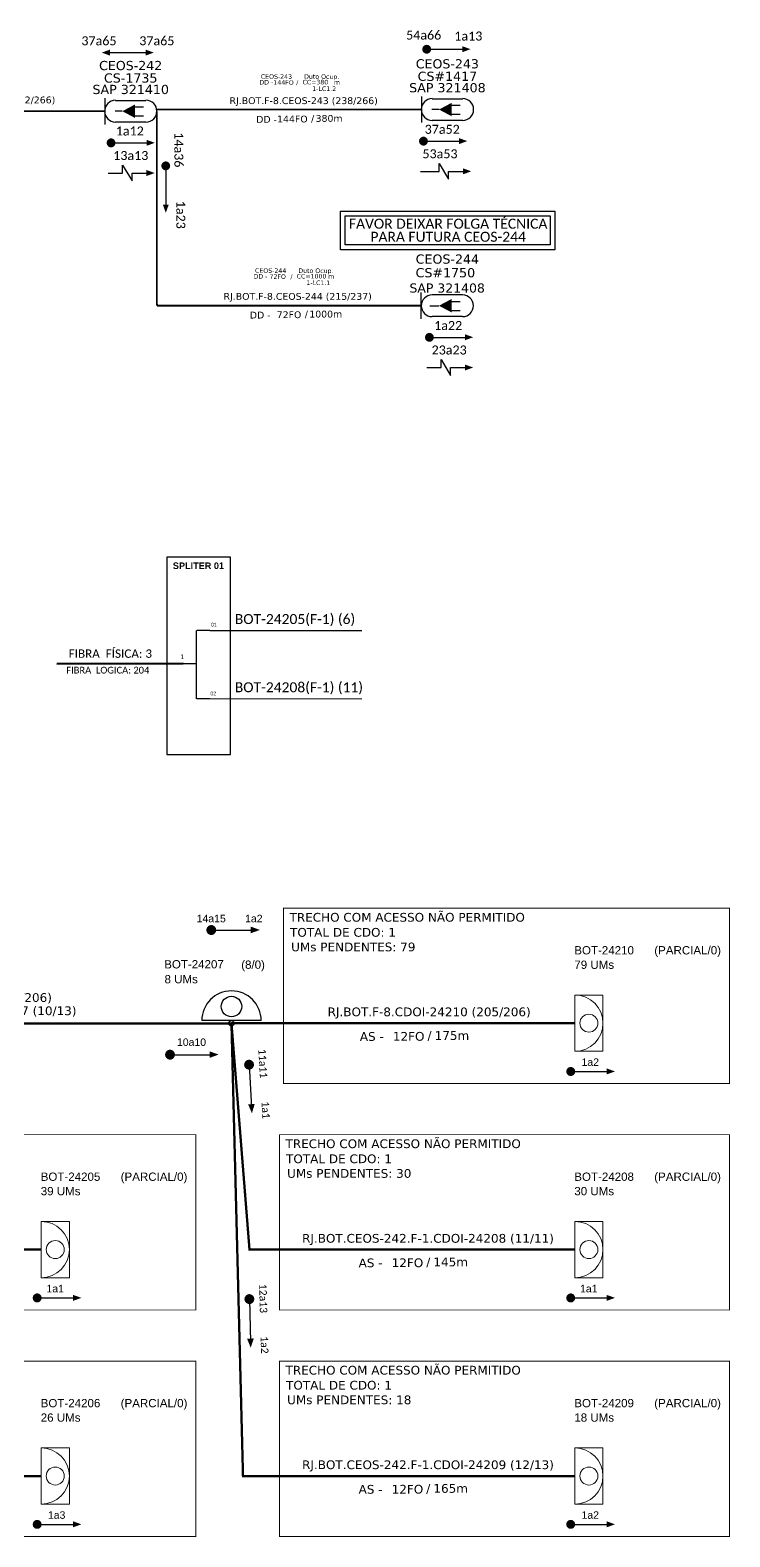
# Model space of a CAD drawing. Header units: millimetres. Extents: x -306105630 to -306105063, y 404252218 to 404252914.
# Drawn here: x -306105217 to -306105062.8, y 404252565.2 to 404252897 of the extents above; entities that cross this region are included whole.
import ezdxf
from ezdxf.enums import TextEntityAlignment as Align

# ---------------------------------------------------------------- set-up
doc = ezdxf.new("R2010")
doc.units = ezdxf.units.MM
for name, color, linetype, lineweight in [("20.0-LEGENDA DOS CDO'S", 1, 'Continuous', 0), ('20.1-CDO_INTERIOR', 1, 'Continuous', 0), ('20.2-CDO_POSTE', 1, 'Continuous', 5), ('40.1-ETIQUETAS', 1, 'Continuous', 20)]:
    doc.layers.add(name, color=color, linetype=linetype, lineweight=lineweight)
for name, color, linetype in [('20.4-CEOS', 1, 'Continuous'), ('20.5-CEO', 1, 'Continuous'), ('CAP a instalar', 1, 'Continuous'), ('label_cabos', 7, 'Continuous'), ('SETA', 7, 'Continuous')]:
    doc.layers.add(name, color=color, linetype=linetype)
doc.styles.add('ARIAL', font='arial.ttf')
doc.styles.add('siredit', font='verdana.ttf')
doc.linetypes.add('FENCELINE1', pattern='A,0.25,-0.1,[133,ltypeshp.shx,S=0.1,R=0,X=-0.1,Y=0],-0.1,1', length=1.45)

# ---------------------------------------------------------------- blocks, each defined once
blk = doc.blocks.new('ETIQUETA_RS5F')
at = {"layer": '40.1-ETIQUETAS', "color": 0, "style": 'siredit'}
blk.add_text('/', height=1.5, dxfattribs=at).set_placement((1.58, -1.95), align=Align.MIDDLE_RIGHT)
for tag, p in [('ETIQUETA_R_SECUNDARIA', (1.21, 2.1)), ('ETIQUETA_R_PRIMARIA', (1.21, 4.1)), ('F_ATIVAS/F_MORTAS', (1.14, -4.24))]:
    blk.add_attdef(tag, text='', height=1.5, dxfattribs=at).set_placement(p, align=Align.MIDDLE_CENTER)
for tag, p in [('TIPO_CABO', (-6.58, -2.12)), ('CAP_CABO', (0.4, -2.09))]:
    blk.add_attdef(tag, text='', height=1.5, dxfattribs=at).set_placement(p, align=Align.MIDDLE_RIGHT)
blk.add_attdef('METROS', text='', height=1.5, dxfattribs=at).set_placement((2.14, -1.95), align=Align.MIDDLE_LEFT)
for tag, p in [('FUSÃO_1', (0.85, -8.39)), ('FUSÃO_2', (0.85, -10.6)), ('FUSÃO_3', (0.85, -12.93)), ('FUSÃO_4', (0.85, -15.14)), ('FUSÃO_5', (0.85, -17.16))]:
    blk.add_attdef(tag, text='', height=1.5, dxfattribs=at).set_placement(p, align=Align.CENTER)
blk = doc.blocks.new('CDOI_INT')
at = {"layer": '20.1-CDO_INTERIOR', "color": 0, "lineweight": 18}
blk.add_lwpolyline([(4.25, -4.25), (4.25, 4.25), (0, 4.25), (0, -4.25)], close=True, dxfattribs=at)
blk.add_circle((2.12, 0), 1.36, dxfattribs=at)
blk.add_arc((0, 0), 4.25, 270, 90, dxfattribs=at)
at = {"layer": "20.0-LEGENDA DOS CDO'S", "color": 0, "style": 'ARIAL'}
for tag, p in [('CDO_N', (-0.08, 10.38)), ('SPLITER_1', (21.18, 10.38)), ('SURVEY', (-0.08, 8.2)), ('SPLITER_2', (21.19, 8.68)), ('SAP', (-0.08, 6.23)), ('1:XX', (5.94, -2.22)), ('UMS', (5.94, -4.24))]:
    blk.add_attdef(tag, p, '', height=1.36, dxfattribs=at)
blk.add_attdef('FIBRAS_UTILIZADAS', text='', height=1.36, dxfattribs=at).set_placement((15.34, 10.38), align=Align.CENTER)
blk = doc.blocks.new('CDOE POSTE_')
at = {"color": 1}
blk.add_line((12.92, -5.49), (-2.38, -5.49), dxfattribs=at)
for centre, radius in [((5.27, -1.86), 2.64), ((5.27, -6.2), 0.708)]:
    blk.add_circle(centre, radius, dxfattribs=at)
blk.add_arc((5.27, -5.49), 7.65, 0, 180, dxfattribs=at)
blk = doc.blocks.new('CDOE-TEXTO PADRÃO')
at = {"layer": "20.0-LEGENDA DOS CDO'S", "color": 0, "style": 'ARIAL'}
for tag, p in [('CDO_N', (0.49, 7.39)), ('SAP', (0.51, 1.67)), ('CORDOALHA', (0.5, 4.33)), ('SPLITER_1', (0.59, -0.91)), ('SPLITER_2', (0.6, -3.55)), ('(XX-XX_F)S', (0.54, -8.29)), ('(XX-XX_L)S', (0.55, -10.83)), ('UMS', (0.55, -13.15))]:
    blk.add_attdef(tag, p, '', height=1.7, rotation=0.118, dxfattribs=at)
blk.add_attdef('FIBRAS_UTILIZADAS', text='', height=1.7, rotation=0.118, dxfattribs=at).set_placement((19.77, 7.43), align=Align.CENTER)
blk = doc.blocks.new('*U21')
at = {"layer": '20.5-CEO'}
for p, q in [((-1.56, 1.26), (1.8, 1.26)), ((1.8, -1.13), (-1.56, -1.13))]:
    blk.add_line(p, q, dxfattribs=at)
blk.add_lwpolyline([(-2.75, 1.51), (-2.75, -1.38)], dxfattribs=at)
for centre, start, end in [((-1.56, 0.07), 90, 270), ((1.8, 0.07), 270, 90)]:
    blk.add_arc(centre, 1.2, start, end, dxfattribs=at)
at = {"layer": '20.5-CEO', "color": 7, "style": 'siredit'}
for tag, p in [('FID', (0.11, 5.61)), ('LOCAL', (0.12, 4.23)), ('SAP', (0.12, 2.97)), ('FIBRAS_RESERVA', (0.12, -1.94))]:
    blk.add_attdef(tag, text='', height=1.01, dxfattribs=at).set_placement(p, align=Align.TOP_CENTER)
for tag, flags, p in [('ID_ATIVIDADE', 3, (0.11, -3.51)), ('FATOR', 1, (0.11, -4.82))]:
    blk.add_attdef(tag, text='', height=1.01, dxfattribs=dict(at, flags=flags)).set_placement(p, align=Align.TOP_CENTER)
at = {"layer": '20.5-CEO', "color": 7, "style": 'siredit', "flags": 3}
blk.add_attdef('QTDE', (-4.88, -7.06), '', height=1.01, dxfattribs=at)
blk = doc.blocks.new('*U35')
at = {"layer": '20.5-CEO'}
for p, q in [((-1.56, 1.26), (1.8, 1.26)), ((1.8, -1.13), (-1.56, -1.13))]:
    blk.add_line(p, q, dxfattribs=at)
blk.add_lwpolyline([(-2.75, 1.51), (-2.75, -1.38)], dxfattribs=at)
for centre, start, end in [((-1.56, 0.07), 90, 270), ((1.8, 0.07), 270, 90)]:
    blk.add_arc(centre, 1.2, start, end, dxfattribs=at)
at = {"layer": '20.5-CEO', "color": 7, "style": 'siredit'}
for tag, p in [('FID', (0.11, 5.61)), ('LOCAL', (0.12, 4.23)), ('SAP', (0.12, 2.97)), ('FIBRAS_RESERVA', (0.12, -1.94))]:
    blk.add_attdef(tag, text='', height=1.01, dxfattribs=at).set_placement(p, align=Align.TOP_CENTER)
for tag, flags, p in [('ID_ATIVIDADE', 3, (0.11, -3.51)), ('FATOR', 1, (0.11, -4.82))]:
    blk.add_attdef(tag, text='', height=1.01, dxfattribs=dict(at, flags=flags)).set_placement(p, align=Align.TOP_CENTER)
at = {"layer": '20.5-CEO', "color": 7, "style": 'siredit', "flags": 3}
blk.add_attdef('QTDE', (-4.88, -7.06), '', height=1.01, dxfattribs=at)
blk = doc.blocks.new('Inst CB DT OCUP CFOA-SM-DD-S-72')
at = {"layer": 'label_cabos', "color": 0, "style": 'siredit'}
for tag, flags, p in [('ID_ATIVIDADE', 3, (1.31, 2.67)), ('FATOR', 1, (11.56, 2.55))]:
    blk.add_attdef(tag, text='', height=1, rotation=359.69, dxfattribs=dict(at, flags=flags)).set_placement(p, align=Align.MIDDLE_CENTER)
for tag, p in [('TIPO_CABO', (1.11, 0)), ('DESTINO_CABO', (3.13, 1.26)), ('CABO', (4.69, -0.05)), ('/', (7.71, -0.05)), ('LANCE', (10.41, 0.02)), ('TIPO_CABO', (13.11, 1.24)), ('UND', (16.46, 0)), ('FID', (13.65, -1.41))]:
    blk.add_attdef(tag, text='', height=1, rotation=359.69, dxfattribs=at).set_placement(p, align=Align.MIDDLE_CENTER)
blk.add_attdef('QTDE', (11.93, -0.45), '', height=1, rotation=359.69, dxfattribs=at)
blk = doc.blocks.new('Inst CB DT OCUP CFOA-SM-DD-S-144')
at = {"layer": 'label_cabos', "color": 0, "style": 'siredit'}
for tag, flags, p in [('ID_ATIVIDADE', 3, (1.31, 2.67)), ('FATOR', 1, (11.56, 2.55))]:
    blk.add_attdef(tag, text='', height=1, rotation=359.69, dxfattribs=dict(at, flags=flags)).set_placement(p, align=Align.MIDDLE_CENTER)
for tag, p in [('TIPO_CABO', (1.11, 0)), ('DESTINO_CABO', (3.13, 1.26)), ('CABO', (4.69, -0.05)), ('/', (7.71, -0.05)), ('LANCE', (10.41, 0.02)), ('TIPO_CABO', (13.11, 1.24)), ('UND', (16.46, 0)), ('FID', (13.65, -1.41))]:
    blk.add_attdef(tag, text='', height=1, rotation=359.69, dxfattribs=at).set_placement(p, align=Align.MIDDLE_CENTER)
blk.add_attdef('QTDE', (11.93, -0.45), '', height=1, rotation=359.69, dxfattribs=at)

msp = doc.modelspace()

# ---------------------------------------------------------------- linework, layer by layer
at = {"color": 7, "linetype": 'Continuous'}
for p, q in [((-306105180.39, 404252764.75), (-306105180.39, 404252749.73)), ((-306105177.4, 404252764.75), (-306105180.24, 404252764.75)), ((-306105183.34, 404252757.5), (-306105180.4, 404252757.5)), ((-306105177.4, 404252749.73), (-306105180.24, 404252749.73))]:
    msp.add_line(p, q, dxfattribs=at)
at = {"color": 10, "linetype": 'Continuous'}
for p, q in [((-306105177.4, 404252764.76), (-306105143.88, 404252764.75)), ((-306105177.4, 404252749.74), (-306105143.88, 404252749.73))]:
    msp.add_line(p, q, dxfattribs=at)
at = {"color": 1, "linetype": 'Continuous', "lineweight": 60}
msp.add_line((-306105183.28, 404252757.5), (-306105211.11, 404252757.42), dxfattribs=at)
at = {"color": 0, "const_width": 0.99}
for points in [[(-306105129.62, 404252893.24, 1), (-306105129.62, 404252892.25, 1)], [(-306105130.83, 404252872.5, 1), (-306105129.84, 404252872.5, 1)], [(-306105199.65, 404252872.13, 1), (-306105198.66, 404252872.13, 1)], [(-306105187.1, 404252867.56, 1), (-306105187.1, 404252866.57, 1)], [(-306105129.52, 404252829.3, 1), (-306105128.53, 404252829.3, 1)]]:
    msp.add_lwpolyline(points, format="xyb", close=True, dxfattribs=at)
at = {"color": 0}
for points in [[(-306105196.6, 404252865.49), (-306105196.6, 404252867.24), (-306105194.51, 404252863.74), (-306105194.51, 404252865.49)], [(-306105126.88, 404252865.86), (-306105126.88, 404252867.61), (-306105124.79, 404252864.11), (-306105124.79, 404252865.86)], [(-306105126.47, 404252822.66), (-306105126.47, 404252824.41), (-306105124.38, 404252820.92), (-306105124.37, 404252822.66)]]:
    msp.add_lwpolyline(points, dxfattribs=at)
at = {"color": 3, "ltscale": 9e-07}
for points in [[(-306105148.65, 404252857.12), (-306105101.42, 404252857.12), (-306105101.42, 404252848.61), (-306105148.65, 404252848.61)], [(-306105147.6, 404252856.07), (-306105102.46, 404252856.07), (-306105102.46, 404252849.66), (-306105147.6, 404252849.66)]]:
    msp.add_lwpolyline(points, close=True, dxfattribs=at)
at = {"color": 7}
msp.add_lwpolyline([(-306105186.84, 404252737.43), (-306105172.85, 404252737.43), (-306105172.85, 404252780.89), (-306105186.84, 404252780.89)], close=True, dxfattribs=at)
at = {"color": 3, "const_width": 0.2}
for points in [[(-306105062.95, 404252664.99), (-306105161.16, 404252664.99), (-306105161.16, 404252703.58), (-306105062.95, 404252703.58)], [(-306105180.48, 404252615.12), (-306105279.57, 404252615.12), (-306105279.57, 404252653.72), (-306105180.48, 404252653.72)], [(-306105062.95, 404252615.12), (-306105162.04, 404252615.12), (-306105162.04, 404252653.72), (-306105062.95, 404252653.72)], [(-306105180.48, 404252565.26), (-306105279.57, 404252565.26), (-306105279.57, 404252603.85), (-306105180.48, 404252603.85)], [(-306105062.95, 404252565.26), (-306105162.04, 404252565.26), (-306105162.04, 404252603.85), (-306105062.95, 404252603.85)]]:
    msp.add_lwpolyline(points, close=True, dxfattribs=at)
for points, const_width in [([(-306105177.63, 404252698.79, 1), (-306105176.53, 404252698.79, 1)], 1.1), ([(-306105186.71, 404252671.34, 1), (-306105185.61, 404252671.34, 1)], 1.1), ([(-306105168.79, 404252669.68, 1), (-306105168.72, 404252668.59, 1)], 1.1), ([(-306105098.4, 404252667.64, 1), (-306105097.4, 404252667.64, 1)], 1), ([(-306105098.4, 404252667.64, 1), (-306105097.4, 404252667.64, 1)], 1), ([(-306105215.93, 404252617.77, 1), (-306105214.93, 404252617.77, 1)], 1), ([(-306105215.93, 404252617.77, 1), (-306105214.93, 404252617.77, 1)], 1), ([(-306105168.7, 404252618.07, 1), (-306105168.67, 404252616.97, 1)], 1.1), ([(-306105098.4, 404252617.77, 1), (-306105097.4, 404252617.77, 1)], 1), ([(-306105098.4, 404252617.77, 1), (-306105097.4, 404252617.77, 1)], 1), ([(-306105215.93, 404252567.91, 1), (-306105214.93, 404252567.91, 1)], 1), ([(-306105215.93, 404252567.91, 1), (-306105214.93, 404252567.91, 1)], 1), ([(-306105098.4, 404252567.91, 1), (-306105097.4, 404252567.91, 1)], 1), ([(-306105098.4, 404252567.91, 1), (-306105097.4, 404252567.91, 1)], 1)]:
    msp.add_lwpolyline(points, format="xyb", close=True, dxfattribs=dict(const_width=const_width))
at = {"layer": '20.4-CEOS', "color": 8}
for p, q in [((-306105121.72, 404252838.67), (-306105128.43, 404252838.67)), ((-306105121.72, 404252833.88), (-306105128.43, 404252833.88))]:
    msp.add_line(p, q, dxfattribs=at)
at = {"layer": '20.4-CEOS'}
for points in [[(-306105196.67, 404252879.1, 0, 2.95, 0), (-306105193.9, 404252879.1, 2.95, 2.95, 0)], [(-306105126.91, 404252879.47, 0, 2.95, 0), (-306105124.14, 404252879.47, 2.95, 2.95, 0)]]:
    msp.add_lwpolyline(points, format="xyseb", dxfattribs=at)
for points in [[(-306105194.02, 404252880.05), (-306105191.98, 404252880.05)], [(-306105124.26, 404252880.42), (-306105122.22, 404252880.42)], [(-306105196.67, 404252879.1), (-306105198.28, 404252879.1)], [(-306105194.02, 404252878.06), (-306105191.98, 404252878.06)], [(-306105126.91, 404252879.47), (-306105128.52, 404252879.47)], [(-306105124.26, 404252878.43), (-306105122.22, 404252878.43)]]:
    msp.add_lwpolyline(points, dxfattribs=at)
at = {"layer": '20.4-CEOS', "color": 8}
for points in [[(-306105130.82, 404252833.39), (-306105130.82, 404252839.16)], [(-306105124.28, 404252837.22), (-306105122.24, 404252837.22)], [(-306105128.96, 404252836.27), (-306105126.93, 404252836.27)], [(-306105124.28, 404252835.23), (-306105122.24, 404252835.23)]]:
    msp.add_lwpolyline(points, dxfattribs=at)
msp.add_lwpolyline([(-306105126.93, 404252836.27, 0, 2.95, 0), (-306105124.15, 404252836.27, 2.95, 2.95, 0)], format="xyseb", dxfattribs=at)
for centre, start, end in [((-306105128.43, 404252836.27), 90, 270), ((-306105121.72, 404252836.27), 270, 90)]:
    msp.add_arc(centre, 2.39, start, end, dxfattribs=at)
at = {"layer": '40.1-ETIQUETAS', "const_width": 0.4}
for points in [[(-306105258.8, 404252879.1), (-306105200.57, 404252879.1)], [(-306105189.07, 404252879.1), (-306105189.05, 404252836.27)], [(-306105189.04, 404252879.47), (-306105130.81, 404252879.47)], [(-306105189.05, 404252836.27), (-306105130.82, 404252836.27)]]:
    msp.add_lwpolyline(points, dxfattribs=at)
at = {"layer": 'CAP a instalar', "color": 8, "linetype": 'FENCELINE1', "ltscale": 7, "const_width": 0.513}
for points in [[(-306105214.53, 404252628.42), (-306105286.19, 404252628.42), (-306105290.17, 404252678.24)], [(-306105214.53, 404252578.56), (-306105287.62, 404252578.56), (-306105290.17, 404252678.24)], [(-306105097, 404252678.28), (-306105172.64, 404252678.28), (-306105172.64, 404252678.28)], [(-306105097, 404252628.42), (-306105168.66, 404252628.42), (-306105172.63, 404252678.24)], [(-306105097, 404252578.56), (-306105170.09, 404252578.56), (-306105172.63, 404252678.24)]]:
    msp.add_lwpolyline(points, dxfattribs=at)
at = {"layer": 'CAP a instalar', "linetype": 'FENCELINE1', "ltscale": 7, "const_width": 0.513}
msp.add_lwpolyline([(-306105172.64, 404252678.24), (-306105290.17, 404252678.24)], dxfattribs=at)
at = {"layer": 'SETA', "color": 0}
for points in [[(-306105199.38, 404252892), (-306105190.87, 404252892)], [(-306105129.62, 404252892.75), (-306105121.11, 404252892.75)], [(-306105199.16, 404252872.13), (-306105190.65, 404252872.13)], [(-306105130.34, 404252872.5), (-306105121.83, 404252872.5)], [(-306105187.1, 404252867.06), (-306105187.1, 404252858.55)], [(-306105199.76, 404252865.49), (-306105196.6, 404252865.49)], [(-306105194.51, 404252865.49), (-306105191.35, 404252865.49)], [(-306105130.99, 404252865.86), (-306105126.88, 404252865.86)], [(-306105124.79, 404252865.86), (-306105121.63, 404252865.86)], [(-306105129.02, 404252829.3), (-306105120.51, 404252829.3)], [(-306105129.63, 404252822.66), (-306105126.47, 404252822.66)], [(-306105124.37, 404252822.66), (-306105121.21, 404252822.66)]]:
    msp.add_lwpolyline(points, dxfattribs=at)
at = {"layer": 'SETA'}
for points in [[(-306105177.08, 404252698.79), (-306105167.63, 404252698.79)], [(-306105186.16, 404252671.34), (-306105176.7, 404252671.34)], [(-306105168.76, 404252669.13), (-306105168.21, 404252659.69)], [(-306105097.9, 404252667.64), (-306105089.3, 404252667.64)], [(-306105097.9, 404252667.64), (-306105089.3, 404252667.64)], [(-306105215.43, 404252617.77), (-306105206.84, 404252617.77)], [(-306105215.43, 404252617.77), (-306105206.84, 404252617.77)], [(-306105168.69, 404252617.52), (-306105168.45, 404252608.07)], [(-306105097.9, 404252617.77), (-306105089.3, 404252617.77)], [(-306105097.9, 404252617.77), (-306105089.3, 404252617.77)], [(-306105215.43, 404252567.91), (-306105206.84, 404252567.91)], [(-306105215.43, 404252567.91), (-306105206.84, 404252567.91)], [(-306105097.9, 404252567.91), (-306105089.3, 404252567.91)], [(-306105097.9, 404252567.91), (-306105089.3, 404252567.91)]]:
    msp.add_lwpolyline(points, dxfattribs=at)
at = {"layer": 'SETA', "color": 0}
for points in [[(-306105121.8, 404252893.42), (-306105119.98, 404252892.76), (-306105121.8, 404252892.1)], [(-306105199.38, 404252892.66), (-306105201.2, 404252892), (-306105199.38, 404252891.34)], [(-306105191.55, 404252892.67), (-306105189.74, 404252892.01), (-306105191.55, 404252891.35)], [(-306105191.33, 404252872.8), (-306105189.52, 404252872.14), (-306105191.33, 404252871.48)], [(-306105122.51, 404252873.18), (-306105120.7, 404252872.52), (-306105122.51, 404252871.86)], [(-306105191.35, 404252866.15), (-306105189.53, 404252865.49), (-306105191.35, 404252864.83)], [(-306105121.63, 404252866.52), (-306105119.82, 404252865.86), (-306105121.63, 404252865.2)], [(-306105186.44, 404252858.55), (-306105187.09, 404252856.74), (-306105187.76, 404252858.55)], [(-306105121.2, 404252829.98), (-306105119.38, 404252829.32), (-306105121.2, 404252828.66)], [(-306105121.21, 404252823.32), (-306105119.4, 404252822.66), (-306105121.21, 404252822)]]:
    msp.add_solid(points, dxfattribs=at)
at = {"layer": 'SETA'}
for points in [[(-306105168.38, 404252699.54), (-306105166.37, 404252698.81), (-306105168.38, 404252698.07)], [(-306105177.46, 404252672.09), (-306105175.45, 404252671.36), (-306105177.46, 404252670.63)], [(-306105089.99, 404252668.32), (-306105088.16, 404252667.65), (-306105089.99, 404252666.99)], [(-306105089.99, 404252668.32), (-306105088.16, 404252667.65), (-306105089.99, 404252666.99)], [(-306105167.51, 404252660.49), (-306105168.12, 404252658.44), (-306105168.97, 404252660.41)], [(-306105207.53, 404252618.45), (-306105205.69, 404252617.79), (-306105207.53, 404252617.12)], [(-306105207.53, 404252618.45), (-306105205.69, 404252617.79), (-306105207.53, 404252617.12)], [(-306105089.99, 404252618.45), (-306105088.16, 404252617.79), (-306105089.99, 404252617.12)], [(-306105089.99, 404252618.45), (-306105088.16, 404252617.79), (-306105089.99, 404252617.12)], [(-306105167.72, 404252608.85), (-306105168.4, 404252606.81), (-306105169.19, 404252608.81)], [(-306105207.53, 404252568.59), (-306105205.69, 404252567.92), (-306105207.53, 404252567.26)], [(-306105207.53, 404252568.59), (-306105205.69, 404252567.92), (-306105207.53, 404252567.26)], [(-306105089.99, 404252568.59), (-306105088.16, 404252567.92), (-306105089.99, 404252567.26)], [(-306105089.99, 404252568.59), (-306105088.16, 404252567.92), (-306105089.99, 404252567.26)]]:
    msp.add_solid(points, dxfattribs=at)

# ---------------------------------------------------------------- block references
at = {"color": 6, "lineweight": 0}
ref = msp.add_blockref('Inst CB DT OCUP CFOA-SM-DD-S-144', (-306105165.85, 404252885.47), dxfattribs=at)
ref.add_attrib('DESTINO_CABO', 'CEOS-243', dxfattribs={"layer": 'label_cabos', "color": 0, "height": 1, "rotation": 359.69, "style": 'siredit'}).set_placement((-306105162.72, 404252886.74), align=Align.MIDDLE_CENTER)
ref.add_attrib('TIPO_CABO', 'Duto Ocup.', dxfattribs={"layer": 'label_cabos', "color": 0, "height": 1, "rotation": 359.69, "style": 'siredit'}).set_placement((-306105152.75, 404252886.72), align=Align.MIDDLE_CENTER)
ref.add_attrib('/', '/', dxfattribs={"layer": 'label_cabos', "color": 0, "height": 1, "rotation": 359.69, "style": 'siredit'}).set_placement((-306105158.14, 404252885.42), align=Align.MIDDLE_CENTER)
ref.add_attrib('FID', '1-LC1.2', dxfattribs={"layer": 'label_cabos', "color": 0, "height": 1, "rotation": 359.69, "style": 'siredit'}).set_placement((-306105152.21, 404252884.06), align=Align.MIDDLE_CENTER)
ref.add_attrib('LANCE', 'CC=', dxfattribs={"layer": 'label_cabos', "color": 0, "height": 1, "rotation": 359.69, "style": 'siredit'}).set_placement((-306105155.45, 404252885.5), align=Align.MIDDLE_CENTER)
ref.add_attrib('UND', 'm', dxfattribs={"layer": 'label_cabos', "color": 0, "height": 1, "rotation": 359.69, "style": 'siredit'}).set_placement((-306105149.39, 404252885.48), align=Align.MIDDLE_CENTER)
ref.add_attrib('CABO', '144FO', dxfattribs={"layer": 'label_cabos', "color": 0, "height": 1, "rotation": 359.69, "style": 'siredit'}).set_placement((-306105161.17, 404252885.42), align=Align.MIDDLE_CENTER)
ref.add_attrib('TIPO_CABO', 'DD - ', dxfattribs={"layer": 'label_cabos', "color": 0, "height": 1, "rotation": 359.69, "style": 'siredit'}).set_placement((-306105164.74, 404252885.47), align=Align.MIDDLE_CENTER)
ref.add_attrib('QTDE', '380', (-306105153.93, 404252885.02), dxfattribs={"layer": 'label_cabos', "color": 0, "height": 1, "rotation": 359.69, "style": 'siredit'})
ref = msp.add_blockref('Inst CB DT OCUP CFOA-SM-DD-S-72', (-306105167.13, 404252842.74), dxfattribs=at)
ref.add_attrib('DESTINO_CABO', 'CEOS-244', dxfattribs={"layer": 'label_cabos', "color": 0, "height": 1, "rotation": 359.69, "style": 'siredit'}).set_placement((-306105164, 404252844), align=Align.MIDDLE_CENTER)
ref.add_attrib('TIPO_CABO', 'Duto Ocup.', dxfattribs={"layer": 'label_cabos', "color": 0, "height": 1, "rotation": 359.69, "style": 'siredit'}).set_placement((-306105154.03, 404252843.98), align=Align.MIDDLE_CENTER)
ref.add_attrib('/', '/', dxfattribs={"layer": 'label_cabos', "color": 0, "height": 1, "rotation": 359.69, "style": 'siredit'}).set_placement((-306105159.42, 404252842.68), align=Align.MIDDLE_CENTER)
ref.add_attrib('FID', '1-LC1.1', dxfattribs={"layer": 'label_cabos', "color": 0, "height": 1, "rotation": 359.69, "style": 'siredit'}).set_placement((-306105153.49, 404252841.32), align=Align.MIDDLE_CENTER)
ref.add_attrib('LANCE', 'CC=', dxfattribs={"layer": 'label_cabos', "color": 0, "height": 1, "rotation": 359.69, "style": 'siredit'}).set_placement((-306105156.73, 404252842.76), align=Align.MIDDLE_CENTER)
ref.add_attrib('UND', 'm', dxfattribs={"layer": 'label_cabos', "color": 0, "height": 1, "rotation": 359.69, "style": 'siredit'}).set_placement((-306105150.67, 404252842.74), align=Align.MIDDLE_CENTER)
ref.add_attrib('CABO', '72FO', dxfattribs={"layer": 'label_cabos', "color": 0, "height": 1, "rotation": 359.69, "style": 'siredit'}).set_placement((-306105162.45, 404252842.68), align=Align.MIDDLE_CENTER)
ref.add_attrib('TIPO_CABO', 'DD - ', dxfattribs={"layer": 'label_cabos', "color": 0, "height": 1, "rotation": 359.69, "style": 'siredit'}).set_placement((-306105166.02, 404252842.73), align=Align.MIDDLE_CENTER)
ref.add_attrib('QTDE', '1000', (-306105155.21, 404252842.28), dxfattribs={"layer": 'label_cabos', "color": 0, "height": 1, "rotation": 359.69, "style": 'siredit'})
at = {"layer": '20.1-CDO_INTERIOR', "color": 8, "ltscale": 11}
ref = msp.add_blockref('CDOI_INT', (-306105097, 404252678.28), dxfattribs=dict(at, xscale=1.458499505982035, yscale=1.458499505982035, zscale=1.458499505982035))
ref.add_attrib('CDO_N', 'BOT-24210', (-306105097.12, 404252693.42), dxfattribs={"layer": "20.0-LEGENDA DOS CDO'S", "color": 0, "height": 1.82, "style": 'ARIAL'})
ref.add_attrib('FIBRAS_UTILIZADAS', '       (PARCIAL/0)', dxfattribs={"layer": "20.0-LEGENDA DOS CDO'S", "color": 0, "height": 1.82, "style": 'ARIAL'}).set_placement((-306105074.62, 404252693.42), align=Align.CENTER)
ref.add_attrib('SURVEY', '79 UMs', (-306105097.11, 404252690.24), dxfattribs={"layer": "20.0-LEGENDA DOS CDO'S", "color": 0, "height": 1.82, "style": 'ARIAL'})
ref = msp.add_blockref('CDOI_INT', (-306105214.53, 404252628.42), dxfattribs=dict(at, xscale=1.458499505982035, yscale=1.458499505982035, zscale=1.458499505982035))
ref.add_attrib('CDO_N', 'BOT-24205', (-306105214.65, 404252643.56), dxfattribs={"layer": "20.0-LEGENDA DOS CDO'S", "color": 0, "height": 1.82, "style": 'ARIAL'})
ref.add_attrib('FIBRAS_UTILIZADAS', '       (PARCIAL/0)', dxfattribs={"layer": "20.0-LEGENDA DOS CDO'S", "color": 0, "height": 1.82, "style": 'ARIAL'}).set_placement((-306105192.16, 404252643.56), align=Align.CENTER)
ref.add_attrib('SURVEY', '39 UMs', (-306105214.64, 404252640.38), dxfattribs={"layer": "20.0-LEGENDA DOS CDO'S", "color": 0, "height": 1.82, "style": 'ARIAL'})
ref = msp.add_blockref('CDOI_INT', (-306105097, 404252628.42), dxfattribs=dict(at, xscale=1.458499505982035, yscale=1.458499505982035, zscale=1.458499505982035))
ref.add_attrib('CDO_N', 'BOT-24208', (-306105097.12, 404252643.56), dxfattribs={"layer": "20.0-LEGENDA DOS CDO'S", "color": 0, "height": 1.82, "style": 'ARIAL'})
ref.add_attrib('FIBRAS_UTILIZADAS', '       (PARCIAL/0)', dxfattribs={"layer": "20.0-LEGENDA DOS CDO'S", "color": 0, "height": 1.82, "style": 'ARIAL'}).set_placement((-306105074.63, 404252643.56), align=Align.CENTER)
ref.add_attrib('SURVEY', '30 UMs', (-306105097.11, 404252640.38), dxfattribs={"layer": "20.0-LEGENDA DOS CDO'S", "color": 0, "height": 1.82, "style": 'ARIAL'})
ref = msp.add_blockref('CDOI_INT', (-306105214.53, 404252578.56), dxfattribs=dict(at, xscale=1.458499505982035, yscale=1.458499505982035, zscale=1.458499505982035))
ref.add_attrib('CDO_N', 'BOT-24206', (-306105214.65, 404252593.7), dxfattribs={"layer": "20.0-LEGENDA DOS CDO'S", "color": 0, "height": 1.82, "style": 'ARIAL'})
ref.add_attrib('FIBRAS_UTILIZADAS', '       (PARCIAL/0)', dxfattribs={"layer": "20.0-LEGENDA DOS CDO'S", "color": 0, "height": 1.82, "style": 'ARIAL'}).set_placement((-306105192.16, 404252593.7), align=Align.CENTER)
ref.add_attrib('SURVEY', '26 UMs', (-306105214.64, 404252590.52), dxfattribs={"layer": "20.0-LEGENDA DOS CDO'S", "color": 0, "height": 1.82, "style": 'ARIAL'})
ref = msp.add_blockref('CDOI_INT', (-306105097, 404252578.56), dxfattribs=dict(at, xscale=1.458499505982035, yscale=1.458499505982035, zscale=1.458499505982035))
ref.add_attrib('CDO_N', 'BOT-24209', (-306105097.12, 404252593.7), dxfattribs={"layer": "20.0-LEGENDA DOS CDO'S", "color": 0, "height": 1.82, "style": 'ARIAL'})
ref.add_attrib('FIBRAS_UTILIZADAS', '       (PARCIAL/0)', dxfattribs={"layer": "20.0-LEGENDA DOS CDO'S", "color": 0, "height": 1.82, "style": 'ARIAL'}).set_placement((-306105074.63, 404252593.7), align=Align.CENTER)
ref.add_attrib('SURVEY', '18 UMs', (-306105097.11, 404252590.52), dxfattribs={"layer": "20.0-LEGENDA DOS CDO'S", "color": 0, "height": 1.82, "style": 'ARIAL'})
at = {"layer": '20.2-CDO_POSTE'}
ref = msp.add_blockref('CDOE-TEXTO PADRÃO', (-306105179.64, 404252678.16), dxfattribs=dict(at, xscale=1.069200003147125, yscale=1.069200003147125, zscale=1.069200003147125))
ref.add_attrib('CDO_N', 'BOT-24207', (-306105187.44, 404252690.33), dxfattribs={"layer": "20.0-LEGENDA DOS CDO'S", "color": 0, "height": 1.817, "rotation": 0.118, "style": 'ARIAL'})
ref.add_attrib('CORDOALHA', '8 UMs', (-306105187.37, 404252687.05), dxfattribs={"layer": "20.0-LEGENDA DOS CDO'S", "color": 0, "height": 1.817, "rotation": 0.118, "style": 'ARIAL'})
ref.add_attrib('FIBRAS_UTILIZADAS', '       (8/0)', dxfattribs={"layer": "20.0-LEGENDA DOS CDO'S", "color": 0, "height": 1.8175, "rotation": 0.118, "style": 'ARIAL'}).set_placement((-306105170.34, 404252690.25), align=Align.CENTER)
at = {"layer": '20.5-CEO', "color": 0, "lineweight": 0}
ref = msp.add_blockref('*U21', (-306105195.06, 404252878.96), dxfattribs=dict(at, xscale=2, yscale=2, zscale=2))
ref.add_attrib('LOCAL', 'CS-1735', dxfattribs={"color": 7, "height": 2.028, "style": 'siredit'}).set_placement((-306105194.82, 404252887.43), align=Align.TOP_CENTER)
ref.add_attrib('SAP', 'SAP 321410', dxfattribs={"color": 7, "height": 2.028, "style": 'siredit'}).set_placement((-306105194.82, 404252884.91), align=Align.TOP_CENTER)
ref.add_attrib('FID', 'CEOS-242', dxfattribs={"layer": '20.4-CEOS', "color": 7, "height": 2.019, "style": 'siredit'}).set_placement((-306105194.84, 404252890.17), align=Align.TOP_CENTER)
ref = msp.add_blockref('*U35', (-306105125.3, 404252879.34), dxfattribs=dict(at, xscale=2, yscale=2, zscale=2))
ref.add_attrib('LOCAL', 'CS#1417', dxfattribs={"color": 7, "height": 2.028, "style": 'siredit'}).set_placement((-306105125.06, 404252887.81), align=Align.TOP_CENTER)
ref.add_attrib('SAP', 'SAP 321408', dxfattribs={"color": 7, "height": 2.028, "style": 'siredit'}).set_placement((-306105125.06, 404252885.29), align=Align.TOP_CENTER)
ref.add_attrib('FID', 'CEOS-243', dxfattribs={"layer": '20.4-CEOS', "color": 7, "height": 2.019, "style": 'siredit'}).set_placement((-306105125.08, 404252890.55), align=Align.TOP_CENTER)
at = {"layer": '40.1-ETIQUETAS'}
ref = msp.add_blockref('ETIQUETA_RS5F', (-306105236.46, 404252678.31), dxfattribs=dict(at, xscale=1.283039983498747, yscale=1.283039983498747, zscale=1.283039983498747))
ref.add_attrib('ETIQUETA_R_PRIMARIA', 'RJ.BOT.F-8.CDOE-24207 (205/206)', dxfattribs={"color": 0, "height": 1.9246, "style": 'siredit'}).set_placement((-306105234.99, 404252683.92), align=Align.MIDDLE_CENTER)
ref.add_attrib('ETIQUETA_R_SECUNDARIA', 'RJ.BOT.CEOS-242.F-1.CDOE-24207 (10/13)', dxfattribs={"color": 0, "height": 1.9246, "style": 'siredit'}).set_placement((-306105234.94, 404252681.01), align=Align.MIDDLE_CENTER)
ref.add_attrib('TIPO_CABO', 'AS', dxfattribs={"color": 0, "height": 1.925, "style": 'siredit'}).set_placement((-306105244.95, 404252675.6), align=Align.MIDDLE_RIGHT)
ref.add_attrib('CAP_CABO', '24FO', dxfattribs={"color": 0, "height": 1.925, "style": 'siredit'}).set_placement((-306105235.99, 404252675.63), align=Align.MIDDLE_RIGHT)
ref.add_attrib('METROS', '50m', dxfattribs={"color": 0, "height": 1.925, "style": 'siredit'}).set_placement((-306105233.75, 404252675.8), align=Align.MIDDLE_LEFT)
at = {"layer": '40.1-ETIQUETAS', "color": 8}
ref = msp.add_blockref('ETIQUETA_RS5F', (-306105130.59, 404252678.07), dxfattribs=dict(at, xscale=1.283039983498747, yscale=1.283039983498747, zscale=1.283039983498747))
ref.add_attrib('ETIQUETA_R_SECUNDARIA', 'RJ.BOT.F-8.CDOI-24210 (205/206)', dxfattribs={"color": 0, "height": 1.9246, "style": 'siredit'}).set_placement((-306105129.08, 404252680.77), align=Align.MIDDLE_CENTER)
ref.add_attrib('TIPO_CABO', 'AS -', dxfattribs={"color": 0, "height": 1.925, "style": 'siredit'}).set_placement((-306105139.08, 404252675.35), align=Align.MIDDLE_RIGHT)
ref.add_attrib('CAP_CABO', '12FO', dxfattribs={"color": 0, "height": 1.925, "style": 'siredit'}).set_placement((-306105130.12, 404252675.38), align=Align.MIDDLE_RIGHT)
ref.add_attrib('METROS', '175m', dxfattribs={"color": 0, "height": 1.925, "style": 'siredit'}).set_placement((-306105127.88, 404252675.56), align=Align.MIDDLE_LEFT)
ref = msp.add_blockref('ETIQUETA_RS5F', (-306105130.86, 404252628.2), dxfattribs=dict(at, xscale=1.283039983498747, yscale=1.283039983498747, zscale=1.283039983498747))
ref.add_attrib('ETIQUETA_R_SECUNDARIA', 'RJ.BOT.CEOS-242.F-1.CDOI-24208 (11/11)', dxfattribs={"color": 0, "height": 1.9246, "style": 'siredit'}).set_placement((-306105129.34, 404252630.9), align=Align.MIDDLE_CENTER)
ref.add_attrib('TIPO_CABO', 'AS -', dxfattribs={"color": 0, "height": 1.925, "style": 'siredit'}).set_placement((-306105139.35, 404252625.49), align=Align.MIDDLE_RIGHT)
ref.add_attrib('CAP_CABO', '12FO', dxfattribs={"color": 0, "height": 1.925, "style": 'siredit'}).set_placement((-306105130.39, 404252625.52), align=Align.MIDDLE_RIGHT)
ref.add_attrib('METROS', '145m', dxfattribs={"color": 0, "height": 1.925, "style": 'siredit'}).set_placement((-306105128.15, 404252625.7), align=Align.MIDDLE_LEFT)
ref = msp.add_blockref('ETIQUETA_RS5F', (-306105130.86, 404252578.34), dxfattribs=dict(at, xscale=1.283039983498747, yscale=1.283039983498747, zscale=1.283039983498747))
ref.add_attrib('ETIQUETA_R_SECUNDARIA', 'RJ.BOT.CEOS-242.F-1.CDOI-24209 (12/13)', dxfattribs={"color": 0, "height": 1.9246, "style": 'siredit'}).set_placement((-306105129.34, 404252581.04), align=Align.MIDDLE_CENTER)
ref.add_attrib('TIPO_CABO', 'AS -', dxfattribs={"color": 0, "height": 1.925, "style": 'siredit'}).set_placement((-306105139.35, 404252575.63), align=Align.MIDDLE_RIGHT)
ref.add_attrib('CAP_CABO', '12FO', dxfattribs={"color": 0, "height": 1.925, "style": 'siredit'}).set_placement((-306105130.39, 404252575.65), align=Align.MIDDLE_RIGHT)
ref.add_attrib('METROS', '165m', dxfattribs={"color": 0, "height": 1.925, "style": 'siredit'}).set_placement((-306105128.15, 404252575.83), align=Align.MIDDLE_LEFT)
at = {"layer": 'label_cabos', "xscale": 0.8553599894046784, "yscale": 0.8553599894046784, "zscale": 0.85536}
msp.add_blockref('CDOE POSTE_', (-306105177.14, 404252683.54), dxfattribs=at)

# ---------------------------------------------------------------- texts
at = {"style": 'ARIAL'}
for s, p in [('14a15', (-306105177.09, 404252700.5)), ('1a2', (-306105167.7, 404252700.5)), ('10a10', (-306105181.43, 404252673.27)), ('1a2', (-306105093.6, 404252668.87)), ('1a1 ', (-306105211.13, 404252619.01)), ('1a1 ', (-306105093.6, 404252619.01)), ('1a3', (-306105211.13, 404252569.14)), ('1a2', (-306105093.6, 404252569.14))]:
    msp.add_text(s, height=1.65, dxfattribs=at).set_placement(p, align=Align.CENTER)
at = {"color": 3, "style": 'siredit'}
for s, p in [('TRECHO COM ACESSO NÃO PERMITIDO', (-306105159.84, 404252700.63)), ('TOTAL DE CDO: 1', (-306105159.72, 404252697.32)), ('UMs PENDENTES: 79', (-306105159.49, 404252694.1)), ('TRECHO COM ACESSO NÃO PERMITIDO', (-306105160.73, 404252650.77)), ('TOTAL DE CDO: 1', (-306105160.6, 404252647.45)), ('UMs PENDENTES: 30', (-306105160.38, 404252644.23)), ('TRECHO COM ACESSO NÃO PERMITIDO', (-306105160.73, 404252600.9)), ('TOTAL DE CDO: 1', (-306105160.6, 404252597.59)), ('UMs PENDENTES: 18', (-306105160.38, 404252594.37))]:
    msp.add_text(s, height=1.9246, dxfattribs=at).set_placement(p)
at = {"color": 0, "char_height": 1.98, "width": 25.1052, "attachment_point": 5}
for s, insert in [('{\\fCalibri|b0|i0|c0|p34;\\C7;54a66}', (-306105130.29, 404252895.85)), ('{\\fCalibri|b0|i0|c0|p34;\\C7;1a13}', (-306105120.46, 404252895.64)), ('{\\fCalibri|b0|i0|c0|p34;\\C7;37a65}', (-306105201.82, 404252894.6)), ('{\\fCalibri|b0|i0|c0|p34;\\C7;37a65}', (-306105189.07, 404252894.6)), ('{\\fCalibri|b0|i0|c0|p34;\\C7;1a12}', (-306105195.03, 404252874.73)), ('{\\fCalibri|b0|i0|c0|p34;\\C7;37a52}', (-306105126.21, 404252875.1)), ('{\\fCalibri|b0|i0|c0|p34;\\C7;13a13}', (-306105194.81, 404252869.33)), ('{\\fCalibri|b0|i0|c0|p34;\\C7;53a53}', (-306105126.7, 404252869.71)), ('{\\fCalibri|b0|i0|c0|p34;\\C7;1a22}', (-306105124.9, 404252831.9)), ('{\\fCalibri|b0|i0|c0|p34;\\C7;23a23}', (-306105124.68, 404252826.51))]:
    msp.add_mtext(s, dxfattribs=dict(at, insert=insert))
at = {"color": 0, "char_height": 1.98, "width": 25.1052, "attachment_point": 5, "rotation": 270.0337}
for s, insert in [('{\\fCalibri|b0|i0|c0|p34;\\C7;14a36}', (-306105184.23, 404252870.59)), ('{\\fCalibri|b0|i0|c0|p34;\\C7;1a23}', (-306105183.79, 404252856.29))]:
    msp.add_mtext(s, dxfattribs=dict(at, insert=insert))
at = {"color": 7, "char_height": 2.2, "width": 46.8706, "attachment_point": 5}
for s, insert in [('{\\fCalibri|b0|i0|c0|p34;FAVOR DEIXAR FOLGA TÉCNICA}', (-306105124.9, 404252854.32)), ('{\\fCalibri|b0|i0|c0|p34;PARA FUTURA CEOS-244}', (-306105124.9, 404252851.44))]:
    msp.add_mtext(s, dxfattribs=dict(at, insert=insert))
for s, insert, char_height, width, attachment_point in [('\\C10;\\fArial|b1|i0|c0|p34;SPLITER 01', (-306105179.91, 404252779), 1.438, 13.4638, 5), ('{\\fCalibri|b0|i0|c0|p34;\\C7;BOT-24205(F-1) (6)}', (-306105171.89, 404252767.03), 2.1945, 57.1268, 4), ('\\C7;\\fArial|b0|i0;\\H0.578704x;01 ', (-306105176.49, 404252766.02), 1.438, 2.7994, 5), ('{\\fCalibri|b0|i0|c0|p34;\\C7;FIBRA  FÍSICA: 3}', (-306105199.31, 404252759.65), 1.8516, 27.9936, 5), ('\\C7;\\fArial|b0|i0|;\\H1.0273588255048;1', (-306105183.48, 404252758.98), 1.438, 1.4243, 5), ('{\\fCalibri|b0|i0|c0|p34;\\C7;FIBRA  LOGICA: 204}', (-306105199.87, 404252756.01), 1.4814, 27.9936, 5), ('\\C7;\\fArial|b0|i0;\\H0.578704x;02 ', (-306105176.62, 404252750.88), 1.438, 3.0442, 5), ('{\\fCalibri|b0|i0|c0|p34;\\C7;BOT-24208(F-1) (11)}', (-306105171.9, 404252752.01), 2.1945, 57.1268, 4)]:
    msp.add_mtext(s, dxfattribs=dict(insert=insert, char_height=char_height, width=width, attachment_point=attachment_point))
at = {"char_height": 1.65, "width": 27.8947, "attachment_point": 5}
for s, insert, rotation in [('{\\fCalibri|b0|i0|c0|p34;\\C7;11a11}', (-306105165.72, 404252669.38), 273.3058), ('{\\fCalibri|b0|i0|c0|p34;\\C7;1a1}', (-306105165.09, 404252659.15), 273.3058), ('{\\fCalibri|b0|i0|c0|p34;\\C7;12a13}', (-306105165.64, 404252617.67), 271.4481), ('{\\fCalibri|b0|i0|c0|p34;\\C7;1a2}', (-306105165.35, 404252607.43), 271.4481)]:
    msp.add_mtext(s, dxfattribs=dict(at, insert=insert, rotation=rotation))
at = {"layer": '20.4-CEOS', "color": 7, "style": 'siredit'}
for s, height, p in [('CEOS-244', 2.028, (-306105125.07, 404252846.54)), ('CS#1750 ', 2.028, (-306105125.07, 404252843.54)), ('SAP 321408', 2, (-306105125.12, 404252840.17))]:
    msp.add_text(s, height=height, dxfattribs=at).set_placement(p, align=Align.MIDDLE_CENTER)
at = {"layer": '40.1-ETIQUETAS', "color": 0, "style": 'siredit'}
msp.add_text('RJ.BOT.F-8.CEOS-242 (202/266)', height=1.5, dxfattribs=at).set_placement((-306105227.77, 404252881.58), align=Align.MIDDLE_CENTER)
at = {"layer": '40.1-ETIQUETAS', "color": 7, "style": 'siredit'}
for s, p in [('RJ.BOT.F-8.CEOS-243 (238/266) ', (-306105156.4, 404252881.42)), ('RJ.BOT.F-8.CEOS-244 (215/237) ', (-306105157.72, 404252838.32))]:
    msp.add_text(s, height=1.5, dxfattribs=at).set_placement(p, align=Align.MIDDLE_CENTER)
at = {"layer": '40.1-ETIQUETAS', "color": 0, "style": 'siredit'}
for p in [(-306105161.96, 404252877.3), (-306105163.36, 404252834.2)]:
    msp.add_text('DD - ', height=1.5, dxfattribs=at).set_placement(p, align=Align.MIDDLE_RIGHT)
at = {"layer": '40.1-ETIQUETAS', "color": 7, "style": 'siredit'}
for s, p in [('144FO', (-306105155.85, 404252877.38)), ('/', (-306105154.4, 404252877.52)), ('72FO', (-306105157.24, 404252834.28)), ('/', (-306105155.79, 404252834.42))]:
    msp.add_text(s, height=1.5, dxfattribs=at).set_placement(p, align=Align.MIDDLE_RIGHT)
for s, p in [('380m', (-306105154.1, 404252877.52)), ('1000m', (-306105155.49, 404252834.42))]:
    msp.add_text(s, height=1.5, dxfattribs=at).set_placement(p, align=Align.MIDDLE_LEFT)

doc.saveas('drawing.dxf')
